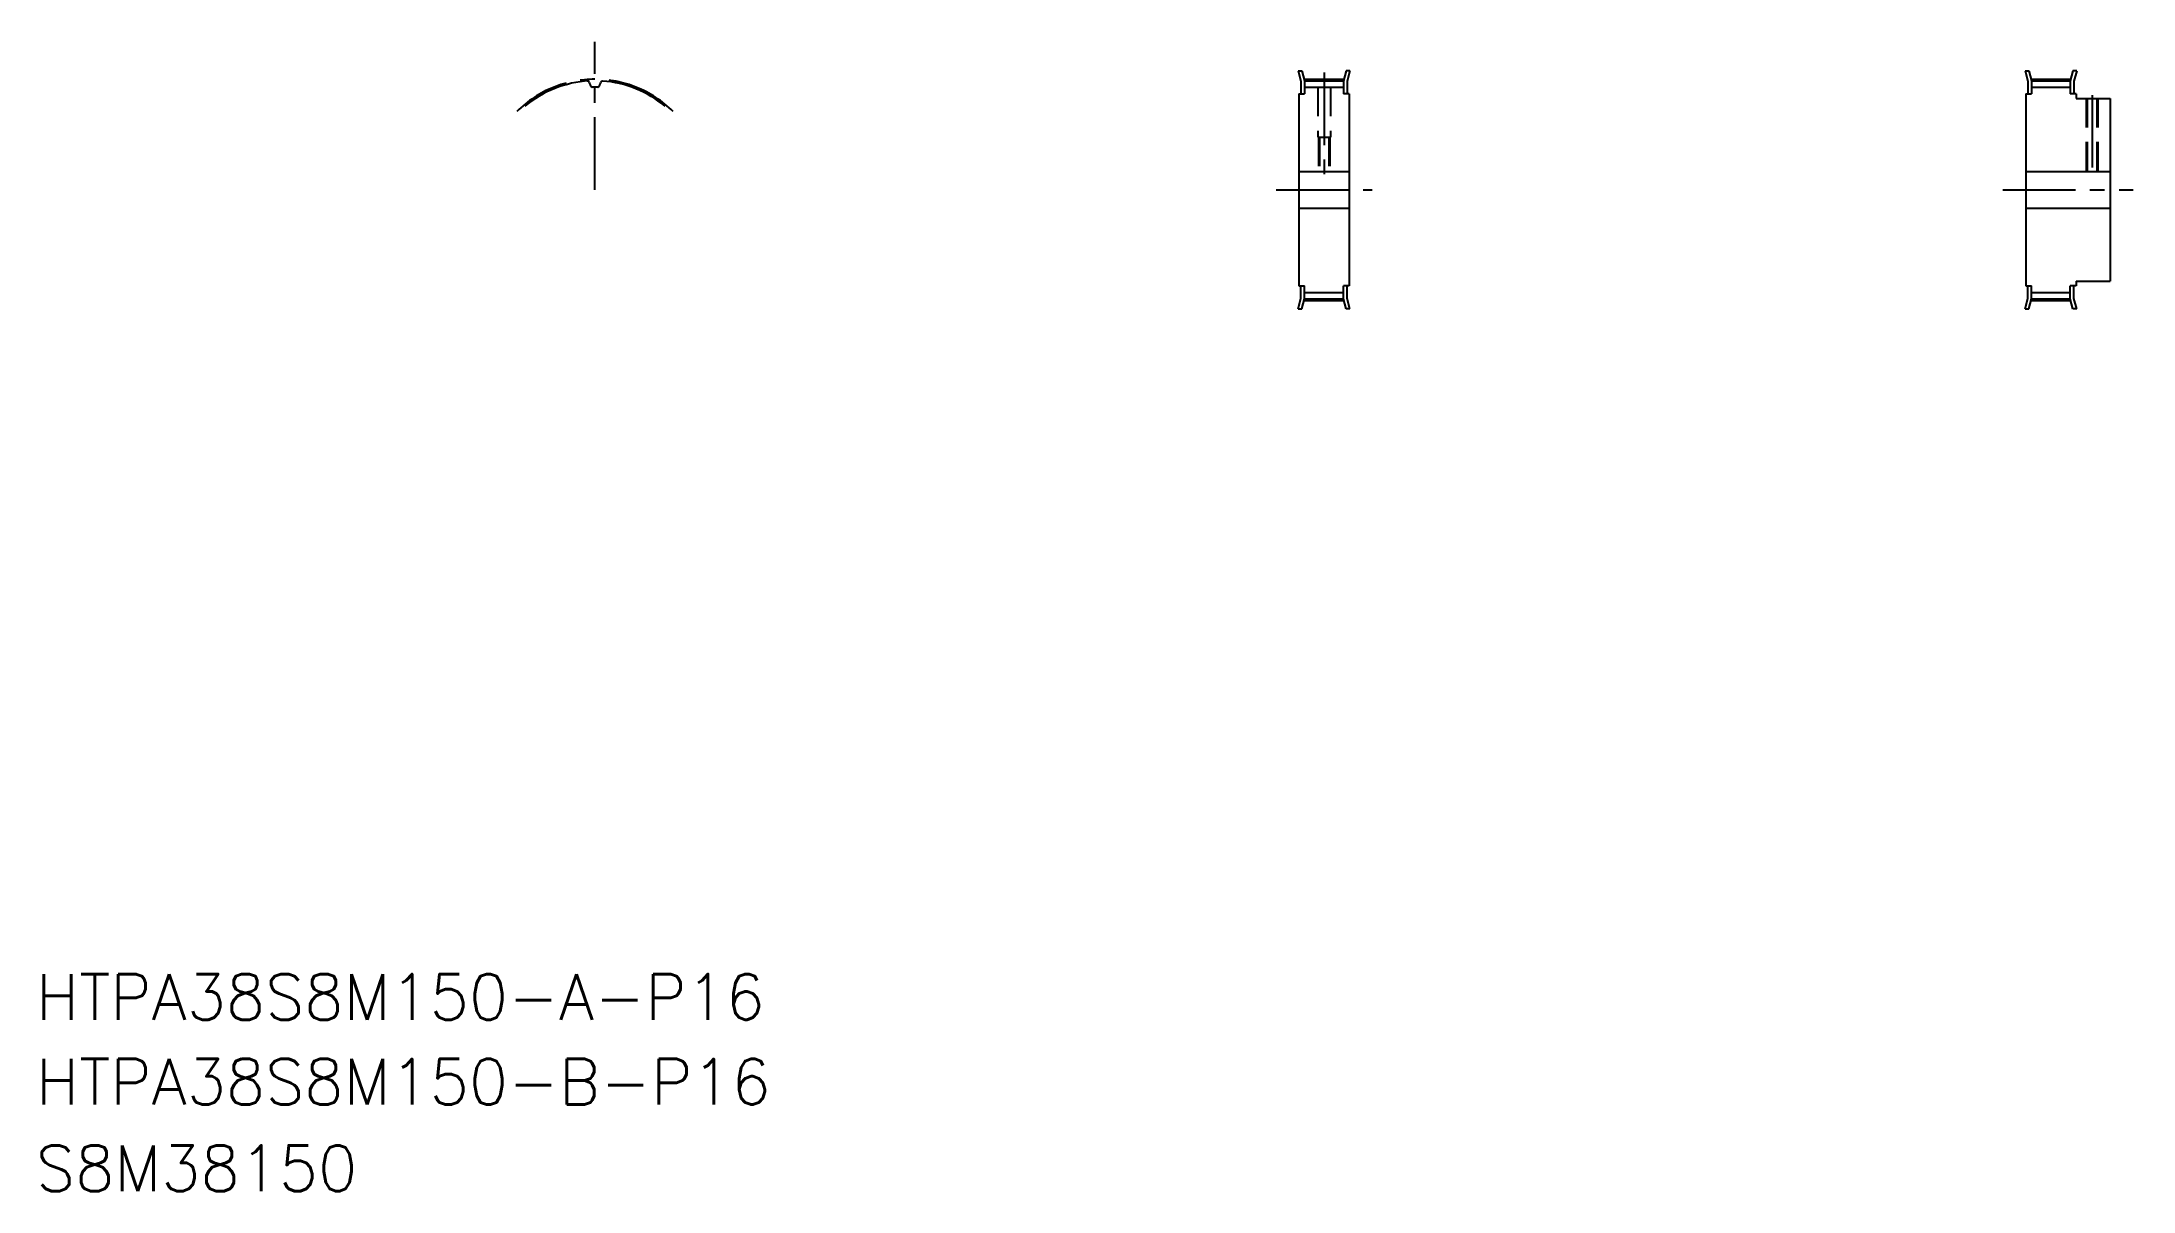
# Model space of a CAD drawing. Extents: x 53 to 968, y 50 to 553.
import ezdxf

# ---------------------------------------------------------------- set-up
doc = ezdxf.new("R2010")
doc.units = 0
doc.linetypes.add('CENTER', pattern=[50.8, 31.75, -6.35, 6.35, -6.35])
doc.linetypes.add('DASHED', pattern=[19.05, 12.7, -6.35])
doc.layers.get('0').update_dxf_attribs({"linetype": 'CONTINUOUS'})
doc.layers.add('CENTER', color=1, linetype='CENTER')
doc.styles.get("Standard").update_dxf_attribs({"font": 'txt.shx'})

msp = doc.modelspace()

# ---------------------------------------------------------------- linework, layer by layer
at = {"color": 7, "linetype": 'CONTINUOUS'}
for p, q in [((602.26, 540.12), (603.48, 535.61)), ((602.26, 540.12), (603.92, 540.12)), ((603.92, 540.12), (605.08, 535.82)), ((623.25, 540.12), (622.08, 535.82)), ((624.9, 540.12), (623.25, 540.12)), ((624.9, 540.12), (623.68, 535.61)), ((920.26, 540.12), (921.92, 540.12)), ((920.26, 540.12), (921.48, 535.61)), ((921.92, 540.12), (923.08, 535.82)), ((941.25, 540.12), (940.08, 535.82)), ((942.9, 540.12), (941.25, 540.12)), ((942.9, 540.12), (941.68, 535.61)), ((603.48, 535.61), (603.48, 530.12)), ((605.08, 535.82), (622.08, 535.82)), ((605.08, 535.82), (605.08, 530.12)), ((605.08, 532.99), (622.08, 532.99)), ((622.08, 535.82), (622.08, 530.12)), ((623.68, 535.61), (623.68, 530.12)), ((921.48, 535.61), (921.48, 530.12)), ((923.08, 535.82), (940.08, 535.82)), ((923.08, 535.82), (923.08, 530.12)), ((923.08, 532.99), (940.08, 532.99)), ((940.08, 535.82), (940.08, 530.12)), ((941.68, 535.61), (941.68, 530.12)), ((602.58, 530.12), (602.58, 446.12)), ((602.58, 530.12), (605.08, 530.12)), ((624.58, 530.12), (622.08, 530.12)), ((624.58, 530.12), (624.58, 446.12)), ((920.58, 530.12), (920.58, 446.12)), ((920.58, 530.12), (923.08, 530.12)), ((942.58, 530.12), (940.08, 530.12)), ((942.58, 530.12), (942.58, 528.12)), ((942.58, 528.12), (957.58, 528.12)), ((957.58, 528.12), (957.58, 448.12)), ((920.58, 508.12), (920.58, 508.12)), ((602.58, 496.12), (624.58, 496.12)), ((920.58, 496.12), (957.58, 496.12)), ((920.58, 488.12), (920.58, 488.12)), ((602.58, 480.12), (624.58, 480.12)), ((920.58, 480.12), (957.58, 480.12)), ((602.26, 436.12), (603.48, 440.64)), ((602.58, 446.12), (605.08, 446.12)), ((603.48, 440.64), (603.48, 446.12)), ((603.92, 436.12), (605.08, 440.43)), ((605.08, 440.43), (605.08, 446.12)), ((605.08, 443.26), (622.08, 443.26)), ((605.08, 440.43), (622.08, 440.43)), ((624.58, 446.12), (622.08, 446.12)), ((622.08, 440.43), (622.08, 446.12)), ((623.25, 436.12), (622.08, 440.43)), ((623.68, 440.64), (623.68, 446.12)), ((624.9, 436.12), (623.68, 440.64)), ((920.26, 436.12), (921.48, 440.64)), ((920.58, 446.12), (923.08, 446.12)), ((921.48, 440.64), (921.48, 446.12)), ((921.92, 436.12), (923.08, 440.43)), ((923.08, 440.43), (923.08, 446.12)), ((923.08, 443.26), (940.08, 443.26)), ((923.08, 440.43), (940.08, 440.43)), ((940.08, 440.43), (940.08, 446.12)), ((942.58, 446.12), (940.08, 446.12)), ((941.25, 436.12), (940.08, 440.43)), ((941.68, 440.64), (941.68, 446.12)), ((942.9, 436.12), (941.68, 440.64)), ((942.58, 448.12), (957.58, 448.12)), ((942.58, 448.12), (942.58, 446.12)), ((602.26, 436.12), (603.92, 436.12)), ((624.9, 436.12), (623.25, 436.12)), ((920.26, 436.12), (921.92, 436.12)), ((942.9, 436.12), (941.25, 436.12))]:
    msp.add_line(p, q, dxfattribs=at)
at = {"color": 3, "linetype": 'DASHED'}
for p, q in [((610.83, 532.99), (610.83, 511.12)), ((616.33, 532.99), (616.33, 511.12)), ((947.08, 528.12), (947.08, 496.12)), ((947.51, 528.12), (947.51, 496.12)), ((951.65, 528.12), (951.65, 496.12)), ((952.08, 528.12), (952.08, 496.12)), ((610.83, 511.12), (616.33, 511.12)), ((611.08, 511.12), (611.08, 496.12)), ((611.51, 511.12), (611.51, 496.12)), ((615.65, 511.12), (615.65, 496.12)), ((616.08, 511.12), (616.08, 496.12))]:
    msp.add_line(p, q, dxfattribs=at)
at = {"color": 7, "linetype": 'CONTINUOUS'}
for centre, radius, start, end in [((294.58, 488.12), 47.7, 93.12465, 130), ((291.32, 534.96), 0.75, 14.15835, 93.98927), ((297.18, 536.44), 5.3, 194.15835, 218.68471), ((293.36, 533.37), 0.4, 218.68471, 271.55055), ((294.58, 488.12), 44.87, 90, 91.55055), ((294.58, 488.12), 44.87, 88.44945, 90), ((295.81, 533.37), 0.4, 268.44945, 321.31529), ((291.98, 536.44), 5.3, 321.31529, 345.84165), ((297.85, 534.96), 0.75, 86.01073, 165.84165), ((294.58, 488.12), 47.7, 50, 86.01073)]:
    msp.add_arc(centre, radius, start, end, dxfattribs=at)
at = {"layer": 'CENTER', "color": 1, "linetype": 'CENTER'}
for p, q in [((294.58, 488.12), (294.58, 552.87)), ((605.08, 536.51), (622.08, 536.51)), ((613.58, 539.46), (613.58, 493.12)), ((923.08, 536.51), (940.08, 536.51)), ((949.58, 529.58), (949.58, 493.62)), ((592.58, 488.12), (634.58, 488.12)), ((910.58, 488.12), (967.58, 488.12)), ((605.08, 439.74), (622.08, 439.74)), ((923.08, 439.74), (940.08, 439.74))]:
    msp.add_line(p, q, dxfattribs=at)
msp.add_arc((294.58, 488.12), 48.38, 45, 135, dxfattribs=at)

# ---------------------------------------------------------------- texts
at = {"color": 7, "linetype": 'CONTINUOUS'}
for s, p in [('HTPA38S8M150-A-P16', (50, 125)), ('HTPA38S8M150-B-P16', (50, 87.88)), ('S8M38150', (50, 50))]:
    msp.add_text(s, height=20, dxfattribs=at).set_placement(p)

doc.saveas('drawing.dxf')
